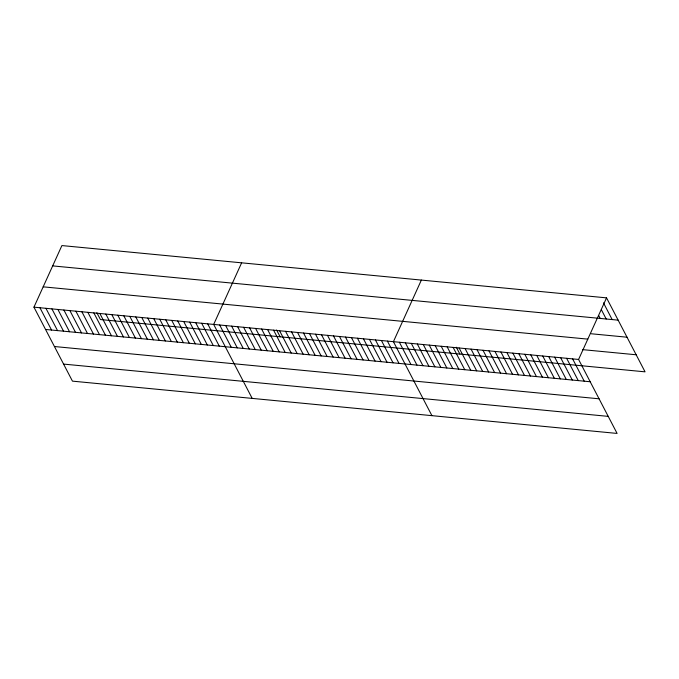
<?xml version="1.0" encoding="UTF-8"?>
<svg xmlns="http://www.w3.org/2000/svg" width="679" height="679" viewBox="0 0 679 679"><rect width="100%" height="100%" fill="white"/><g stroke="black" fill="none" stroke-linecap="round" stroke-linejoin="round"><path stroke-width="1.02" d="M606.542 297.86L578.584 359.454L617.101 433.431L72.458 381.14L33.95 307.163L61.899 245.569L606.542 297.86L645.05 371.837L100.416 319.546L96.859 312.722M241.631 262.824L213.681 324.418L252.189 398.395M421.362 280.079L393.413 341.673L431.92 415.65M52.682 265.896L618.145 320.149M591.18 333.762L627.023 337.208M43.176 286.835L587.81 339.127M582.412 349.617L636.172 354.777M33.95 307.163L578.584 359.454M45.552 329.459L590.195 381.751M54.43 346.519L599.073 398.802M63.58 364.088L608.214 416.371M603.47 302.859L612.169 319.58M601.365 309.717L606.203 319.003M598.776 315.642L600.228 318.434M572.618 358.877L584.22 381.174M566.642 358.308L578.245 380.605M560.667 357.731L572.27 380.028M554.692 357.162L566.294 379.451M548.717 356.585L560.328 378.882M542.75 356.017L554.353 378.305M536.775 355.44L548.377 377.736M530.8 354.862L542.402 377.159M524.825 354.294L536.435 376.59M518.849 353.717L530.46 376.013M512.883 353.148L524.485 375.436M506.907 352.571L518.51 374.867M500.932 352.002L512.535 374.29M494.957 351.425L506.568 373.722M488.982 350.856L500.593 373.144M483.015 350.279L494.618 372.576M477.04 349.702L488.642 371.999M471.065 349.133L482.667 371.421M465.09 348.556L476.7 370.853M459.114 347.988L470.725 370.276M456.322 347.232L459.87 354.056M453.148 347.41L464.75 369.707M447.172 346.842L458.775 369.13M441.197 346.265L452.8 368.561M435.222 345.687L446.833 367.984M429.255 345.119L440.858 367.407M423.28 344.542L434.883 366.838M417.305 343.973L428.907 366.261M411.33 343.396L422.932 365.692M405.355 342.827L416.965 365.115M399.388 342.25L410.99 364.547M387.42 341.104L399.023 363.392M381.428 340.527L393.031 362.824M375.436 339.95L387.038 362.247M369.444 339.373L381.055 361.669M363.452 338.804L375.063 361.092M357.468 338.227L369.07 360.515M351.476 337.65L363.078 359.946M345.484 337.073L357.086 359.369M339.492 336.504L351.094 358.792M333.499 335.927L345.102 358.215M327.507 335.35L339.118 357.646M321.515 334.772L333.126 357.069M315.531 334.195L327.134 356.492M309.539 333.627L321.142 355.915M303.547 333.049L315.149 355.346M297.555 332.472L309.157 354.769M291.563 331.895L303.165 354.192M285.57 331.327L297.181 353.615M279.578 330.749L291.189 353.038M276.591 329.977L280.147 336.801M273.595 330.172L285.197 352.469M267.602 329.595L279.205 351.892M261.61 329.026L273.213 351.315M255.618 328.449L267.22 350.737M249.626 327.872L261.228 350.169M243.634 327.295L255.245 349.592M237.642 326.718L249.252 349.014M231.649 326.149L243.26 348.437M225.666 325.572L237.268 347.869M219.673 324.995L231.276 347.292M207.689 323.849L219.292 346.137M201.697 323.272L213.299 345.569M195.705 322.695L207.316 344.991M189.713 322.118L201.323 344.414M183.729 321.549L195.331 343.837M177.737 320.972L189.339 343.26M171.745 320.395L183.347 342.691M165.752 319.817L177.355 342.114M159.76 319.249L171.363 341.537M153.768 318.672L165.379 340.96M147.776 318.095L159.387 340.391M141.792 317.517L153.395 339.814M135.8 316.94L147.402 339.237M129.808 316.372L141.41 338.66M123.816 315.794L135.418 338.091M117.823 315.217L129.426 337.514M111.831 314.64L123.442 336.937M105.839 314.071L117.45 336.36M99.847 313.494L111.458 335.782M93.863 312.917L105.466 335.214M87.871 312.34L99.474 334.637M81.879 311.771L93.481 334.06M75.887 311.194L87.489 333.482M69.895 310.617L81.505 332.914M63.902 310.04L75.513 332.337M57.91 309.463L69.521 331.759M51.927 308.894L63.529 331.182M45.934 308.317L57.537 330.614M39.942 307.74L51.545 330.036"/></g></svg>
